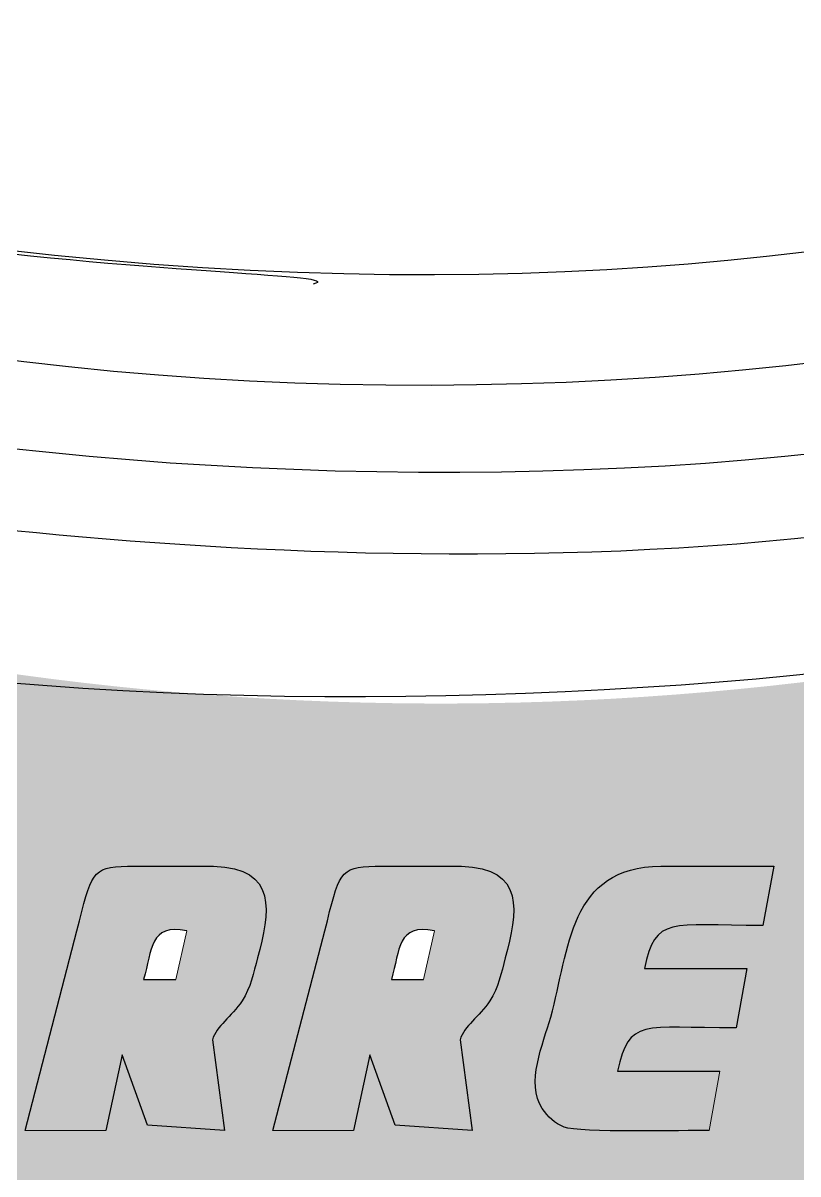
# Model space of a CAD drawing. Header units: inches. Extents: x -441 to 7, y -96 to 2.
# Drawn here: x 6.6922 to 6.7468, y 1.7126 to 1.7937 of the extents above; entities that cross this region are included whole.
import ezdxf

# ---------------------------------------------------------------- set-up
doc = ezdxf.new("R2010")
doc.units = ezdxf.units.IN
doc.header["$MEASUREMENT"] = 0
doc.layers.add('Vector Picture Geometry', color=6, linetype='Continuous', lineweight=0)

msp = doc.modelspace()

# ---------------------------------------------------------------- hatches: boundary and pattern name
at = {"layer": 'Vector Picture Geometry'}
h = msp.add_hatch(color=164, dxfattribs=at)
h.dxf.hatch_style = 1
edge = h.paths.add_edge_path()
edge.add_line((6.640713826209996, 1.761379902380607), (6.651148682207655, 1.638844971421549))
edge.add_line((6.651148682207655, 1.638844971421549), (6.652145937266394, 1.635123164874229))
edge.add_arc((6.719504270990234, 1.70733241185956), 0.09874877453538625, 226.990612845538, 313.9076639470181)
edge.add_line((6.787986368756814, 1.636188032195886), (6.798945111172548, 1.760962508153466))
edge.add_arc((6.787035759743683, 1.775403542765627), 0.01871833678845013, 285.19192790001637, 309.5120011643275, ccw=False)
edge.add_line((6.791940960171364, 1.757339347768613), (6.791914861138022, 1.755524640167144))
edge.add_arc((6.778153136290602, 1.774639757515431), 0.02355361505193807, 273.60559418359367, 305.75159798767237, ccw=False)
edge.add_line((6.779634375174008, 1.751132764654047), (6.779634375174008, 1.753658448885033))
edge.add_arc((6.7215977009493, 1.963046906881744), 0.2172827234211347, 248.1454440722702, 285.4918981073609, ccw=False)
edge = h.paths.add_edge_path(flags=16)
edge.add_line((6.765968479413903, 1.730128614067165), (6.769762531691484, 1.729750632838246))
edge.add_spline(control_points=[(6.769762531691484, 1.729750632838246), (6.769762531691484, 1.729750632838246), (6.765968479413903, 1.715702016038253), (6.765968479413903, 1.715702016038253)], knot_values=[0, 0, 0, 0, 1, 1, 1, 1], degree=3, periodic=0)
edge.add_spline(control_points=[(6.765968479413903, 1.715702016038253), (6.765968479413903, 1.715702016038253), (6.771665102632506, 1.715702016038253), (6.771665102632506, 1.715702016038253)], knot_values=[0, 0, 0, 0, 1, 1, 1, 1], degree=3, periodic=0)
edge.add_spline(control_points=[(6.771665102632506, 1.715702016038253), (6.771665102632506, 1.715702016038253), (6.774179709982563, 1.725575426806568), (6.774179709982563, 1.725575426806568)], knot_values=[0, 0, 0, 0, 1, 1, 1, 1], degree=3, periodic=0)
edge.add_spline(control_points=[(6.774179709982563, 1.725575426806568), (6.774179709982563, 1.725575426806568), (6.775648941818876, 1.729522898985717), (6.775648941818876, 1.729522898985717)], knot_values=[0, 0, 0, 0, 1, 1, 1, 1], degree=3, periodic=0)
edge.add_spline(control_points=[(6.775648941818876, 1.729522898985717), (6.775648941818876, 1.729522898985717), (6.779251639903292, 1.730128614067165), (6.779251639903292, 1.730128614067165)], knot_values=[0, 0, 0, 0, 1, 1, 1, 1], degree=3, periodic=0)
edge.add_spline(control_points=[(6.779251639903292, 1.730128614067165), (6.779251639903292, 1.730128614067165), (6.78001077330479, 1.734303832750987), (6.78001077330479, 1.734303832750987)], knot_values=[0, 0, 0, 0, 1, 1, 1, 1], degree=3, periodic=0)
edge.add_spline(control_points=[(6.78001077330479, 1.734303832750987), (6.78001077330479, 1.734303832750987), (6.769762531691484, 1.734303832750987), (6.769762531691484, 1.734303832750987)], knot_values=[0, 0, 0, 0, 1, 1, 1, 1], degree=3, periodic=0)
edge.add_spline(control_points=[(6.769762531691484, 1.734303832750987), (6.769762531691484, 1.734303832750987), (6.76737127484059, 1.733927420387959), (6.76737127484059, 1.733927420387959)], knot_values=[0, 0, 0, 0, 1, 1, 1, 1], degree=3, periodic=0)
edge.add_spline(control_points=[(6.76737127484059, 1.733927420387959), (6.76737127484059, 1.733927420387959), (6.765968479413903, 1.730128614067165), (6.765968479413903, 1.730128614067165)], knot_values=[0, 0, 0, 0, 1, 1, 1, 1], degree=3, periodic=0)
edge = h.paths.add_edge_path(flags=16)
edge.add_line((6.752304152518272, 1.729750632838246), (6.748510098659176, 1.730128614067165))
edge.add_spline(control_points=[(6.748510098659176, 1.730128614067165), (6.748510098659176, 1.730128614067165), (6.749912906738004, 1.733927420387959), (6.749912906738004, 1.733927420387959)], knot_values=[0, 0, 0, 0, 1, 1, 1, 1], degree=3, periodic=0)
edge.add_spline(control_points=[(6.749912906738004, 1.733927420387959), (6.749912906738004, 1.733927420387959), (6.752304152518272, 1.734303832750987), (6.752304152518272, 1.734303832750987)], knot_values=[0, 0, 0, 0, 1, 1, 1, 1], degree=3, periodic=0)
edge.add_spline(control_points=[(6.752304152518272, 1.734303832750987), (6.752304152518272, 1.734303832750987), (6.762552394131581, 1.734303832750987), (6.762552394131581, 1.734303832750987)], knot_values=[0, 0, 0, 0, 1, 1, 1, 1], degree=3, periodic=0)
edge.add_spline(control_points=[(6.762552394131581, 1.734303832750987), (6.762552394131581, 1.734303832750987), (6.761793260730084, 1.730128614067165), (6.761793260730084, 1.730128614067165)], knot_values=[0, 0, 0, 0, 1, 1, 1, 1], degree=3, periodic=0)
edge.add_spline(control_points=[(6.761793260730084, 1.730128614067165), (6.761793260730084, 1.730128614067165), (6.758190562645666, 1.729522898985717), (6.758190562645666, 1.729522898985717)], knot_values=[0, 0, 0, 0, 1, 1, 1, 1], degree=3, periodic=0)
edge.add_spline(control_points=[(6.758190562645666, 1.729522898985717), (6.758190562645666, 1.729522898985717), (6.756719749291316, 1.725575426806568), (6.756719749291316, 1.725575426806568)], knot_values=[0, 0, 0, 0, 1, 1, 1, 1], degree=3, periodic=0)
edge.add_spline(control_points=[(6.756719749291316, 1.725575426806568), (6.756719749291316, 1.725575426806568), (6.754200400550191, 1.715702016038253), (6.754200400550191, 1.715702016038253)], knot_values=[0, 0, 0, 0, 1, 1, 1, 1], degree=3, periodic=0)
edge.add_spline(control_points=[(6.754200400550191, 1.715702016038253), (6.754200400550191, 1.715702016038253), (6.748510098659176, 1.715702016038253), (6.748510098659176, 1.715702016038253)], knot_values=[0, 0, 0, 0, 1, 1, 1, 1], degree=3, periodic=0)
edge.add_spline(control_points=[(6.748510098659176, 1.715702016038253), (6.748510098659176, 1.715702016038253), (6.752304152518272, 1.729750632838246), (6.752304152518272, 1.729750632838246)], knot_values=[0, 0, 0, 0, 1, 1, 1, 1], degree=3, periodic=0)
edge = h.paths.add_edge_path(flags=16)
edge.add_line((6.740540827697775, 1.715702016038253), (6.741295207056059, 1.719878802006448))
edge.add_spline(control_points=[(6.741295207056059, 1.719878802006448), (6.741295207056059, 1.719878802006448), (6.734085069496154, 1.719878802006448), (6.734085069496154, 1.719878802006448)], knot_values=[0, 0, 0, 0, 1, 1, 1, 1], degree=3, periodic=0)
edge.add_spline(control_points=[(6.734085069496154, 1.719878802006448), (6.734888485402642, 1.723628586012702), (6.735832651669716, 1.722918476507262), (6.742437063077546, 1.722918476507262)], knot_values=[0, 0, 0, 0, 1, 1, 1, 1], degree=3, periodic=0)
edge.add_spline(control_points=[(6.742437063077546, 1.722918476507262), (6.742437063077546, 1.722918476507262), (6.74319777799708, 1.727095262475456), (6.74319777799708, 1.727095262475456)], knot_values=[0, 0, 0, 0, 1, 1, 1, 1], degree=3, periodic=0)
edge.add_spline(control_points=[(6.74319777799708, 1.727095262475456), (6.74319777799708, 1.727095262475456), (6.735981304875927, 1.727095262475456), (6.735981304875927, 1.727095262475456)], knot_values=[0, 0, 0, 0, 1, 1, 1, 1], degree=3, periodic=0)
edge.add_spline(control_points=[(6.735981304875927, 1.727095262475456), (6.736784722363933, 1.730838723572604), (6.737730468567523, 1.730128614067165), (6.744333311109462, 1.730128614067165)], knot_values=[0, 0, 0, 0, 1, 1, 1, 1], degree=3, periodic=0)
edge.add_spline(control_points=[(6.744333311109462, 1.730128614067165), (6.744333311109462, 1.730128614067165), (6.74509401495837, 1.734303832750987), (6.74509401495837, 1.734303832750987)], knot_values=[0, 0, 0, 0, 1, 1, 1, 1], degree=3, periodic=0)
edge.add_spline(control_points=[(6.74509401495837, 1.734303832750987), (6.74509401495837, 1.734303832750987), (6.73712474241545, 1.734303832750987), (6.73712474241545, 1.734303832750987)], knot_values=[0, 0, 0, 0, 1, 1, 1, 1], degree=3, periodic=0)
edge.add_spline(control_points=[(6.73712474241545, 1.734303832750987), (6.73065633997714, 1.734261130182515), (6.730699040964092, 1.728460110958403), (6.729372141006401, 1.723677609908761)], knot_values=[0, 0, 0, 0, 1, 1, 1, 1], degree=3, periodic=0)
edge.add_spline(control_points=[(6.729372141006401, 1.723677609908761), (6.72884075252806, 1.721775038967738), (6.727597687259902, 1.719039019092739), (6.728783825786378, 1.717247154414189)], knot_values=[0, 0, 0, 0, 1, 1, 1, 1], degree=3, periodic=0)
edge.add_spline(control_points=[(6.728783825786378, 1.717247154414189), (6.72917445125199, 1.716666742039787), (6.729667891205077, 1.716190701948125), (6.730322641253208, 1.7159313298273)], knot_values=[0, 0, 0, 0, 1, 1, 1, 1], degree=3, periodic=0)
edge.add_spline(control_points=[(6.730322641253208, 1.7159313298273), (6.73134903855053, 1.715523306081783), (6.738872324589012, 1.715702016038253), (6.740540827697775, 1.715702016038253)], knot_values=[0, 0, 0, 0, 1, 1, 1, 1], degree=3, periodic=0)
edge = h.paths.add_edge_path(flags=0)
edge.add_line((6.720419173734633, 1.726334560208067), (6.721179882328096, 1.729750632838246))
edge.add_spline(control_points=[(6.721179882328096, 1.729750632838246), (6.718567214533778, 1.730301001114531), (6.71874592449025, 1.728411087062346), (6.718146532317904, 1.726334560208067)], knot_values=[0, 0, 0, 0, 1, 1, 1, 1], degree=3, periodic=0)
edge.add_spline(control_points=[(6.718146532317904, 1.726334560208067), (6.718146532317904, 1.726334560208067), (6.720419173734633, 1.726334560208067), (6.720419173734633, 1.726334560208067)], knot_values=[0, 0, 0, 0, 1, 1, 1, 1], degree=3, periodic=0)
edge = h.paths.add_edge_path(flags=16)
edge.add_line((6.709794532410442, 1.715702016038253), (6.715483252783423, 1.715702016038253))
edge.add_spline(control_points=[(6.715483252783423, 1.715702016038253), (6.715483252783423, 1.715702016038253), (6.716626690322945, 1.721022239545972), (6.716626690322945, 1.721022239545972)], knot_values=[0, 0, 0, 0, 1, 1, 1, 1], degree=3, periodic=0)
edge.add_spline(control_points=[(6.716626690322945, 1.721022239545972), (6.716626690322945, 1.721022239545972), (6.718418555001495, 1.716079995685655), (6.718418555001495, 1.716079995685655)], knot_values=[0, 0, 0, 0, 1, 1, 1, 1], degree=3, periodic=0)
edge.add_spline(control_points=[(6.718418555001495, 1.716079995685655), (6.718418555001495, 1.716079995685655), (6.723836827882847, 1.715702016038253), (6.723836827882847, 1.715702016038253)], knot_values=[0, 0, 0, 0, 1, 1, 1, 1], degree=3, periodic=0)
edge.add_spline(control_points=[(6.723836827882847, 1.715702016038253), (6.723836827882847, 1.715702016038253), (6.722989140541998, 1.722091350482388), (6.722989140541998, 1.722091350482388)], knot_values=[0, 0, 0, 0, 1, 1, 1, 1], degree=3, periodic=0)
edge.add_spline(control_points=[(6.722989140541998, 1.722091350482388), (6.723267492460766, 1.723054483895262), (6.724342912072628, 1.723690254145452), (6.725084647194219, 1.724821045866765)], knot_values=[0, 0, 0, 0, 1, 1, 1, 1], degree=3, periodic=0)
edge.add_spline(control_points=[(6.725084647194219, 1.724821045866765), (6.725701437646467, 1.72577311656098), (6.725880147602939, 1.72677896361295), (6.726171156410543, 1.727848074549368)], knot_values=[0, 0, 0, 0, 1, 1, 1, 1], degree=3, periodic=0)
edge.add_spline(control_points=[(6.726171156410543, 1.727848074549368), (6.727029919122194, 1.731011110619971), (6.727622988385431, 1.734216847677527), (6.723076124033939, 1.734303832750987)], knot_values=[0, 0, 0, 0, 1, 1, 1, 1], degree=3, periodic=0)
edge.add_spline(control_points=[(6.723076124033939, 1.734303832750987), (6.723076124033939, 1.734303832750987), (6.717003094778383, 1.734303832750987), (6.717003094778383, 1.734303832750987)], knot_values=[0, 0, 0, 0, 1, 1, 1, 1], degree=3, periodic=0)
edge.add_spline(control_points=[(6.717003094778383, 1.734303832750987), (6.714439450880123, 1.734261130182515), (6.714488481102254, 1.733816714125487), (6.713451002108059, 1.729750632838246)], knot_values=[0, 0, 0, 0, 1, 1, 1, 1], degree=3, periodic=0)
edge.add_spline(control_points=[(6.713451002108059, 1.729750632838246), (6.713451002108059, 1.729750632838246), (6.709794532410442, 1.715702016038253), (6.709794532410442, 1.715702016038253)], knot_values=[0, 0, 0, 0, 1, 1, 1, 1], degree=3, periodic=0)
edge = h.paths.add_edge_path(flags=0)
edge.add_line((6.702960794561424, 1.726334560208067), (6.703721503154886, 1.729750632838246))
edge.add_spline(control_points=[(6.703721503154886, 1.729750632838246), (6.701107253842533, 1.730301001114531), (6.701287550061592, 1.728411087062346), (6.700681830235588, 1.726334560208067)], knot_values=[0, 0, 0, 0, 1, 1, 1, 1], degree=3, periodic=0)
edge.add_spline(control_points=[(6.700681830235588, 1.726334560208067), (6.700681830235588, 1.726334560208067), (6.702960794561424, 1.726334560208067), (6.702960794561424, 1.726334560208067)], knot_values=[0, 0, 0, 0, 1, 1, 1, 1], degree=3, periodic=0)
edge = h.paths.add_edge_path(flags=16)
edge.add_line((6.692336157981785, 1.715702016038253), (6.698024878354765, 1.715702016038253))
edge.add_spline(control_points=[(6.698024878354765, 1.715702016038253), (6.698024878354765, 1.715702016038253), (6.699168315894288, 1.721022239545972), (6.699168315894288, 1.721022239545972)], knot_values=[0, 0, 0, 0, 1, 1, 1, 1], degree=3, periodic=0)
edge.add_spline(control_points=[(6.699168315894288, 1.721022239545972), (6.699168315894288, 1.721022239545972), (6.700960174246767, 1.716079995685655), (6.700960174246767, 1.716079995685655)], knot_values=[0, 0, 0, 0, 1, 1, 1, 1], degree=3, periodic=0)
edge.add_spline(control_points=[(6.700960174246767, 1.716079995685655), (6.700960174246767, 1.716079995685655), (6.706376873517673, 1.715702016038253), (6.706376873517673, 1.715702016038253)], knot_values=[0, 0, 0, 0, 1, 1, 1, 1], degree=3, periodic=0)
edge.add_spline(control_points=[(6.706376873517673, 1.715702016038253), (6.706376873517673, 1.715702016038253), (6.705530761368788, 1.722091350482388), (6.705530761368788, 1.722091350482388)], knot_values=[0, 0, 0, 0, 1, 1, 1, 1], degree=3, periodic=0)
edge.add_spline(control_points=[(6.705530761368788, 1.722091350482388), (6.705809105379966, 1.723054483895262), (6.706884539225489, 1.723690254145452), (6.707619945111903, 1.724821045866765)], knot_values=[0, 0, 0, 0, 1, 1, 1, 1], degree=3, periodic=0)
edge.add_spline(control_points=[(6.707619945111903, 1.724821045866765), (6.70824306479933, 1.72577311656098), (6.708417031783212, 1.72677896361295), (6.708712777237333, 1.727848074549368)], knot_values=[0, 0, 0, 0, 1, 1, 1, 1], degree=3, periodic=0)
edge.add_spline(control_points=[(6.708712777237333, 1.727848074549368), (6.709571539948984, 1.731011110619971), (6.710164609212223, 1.734216847677527), (6.70561774486073, 1.734303832750987)], knot_values=[0, 0, 0, 0, 1, 1, 1, 1], degree=3, periodic=0)
edge.add_spline(control_points=[(6.70561774486073, 1.734303832750987), (6.70561774486073, 1.734303832750987), (6.699544715605173, 1.734303832750987), (6.699544715605173, 1.734303832750987)], knot_values=[0, 0, 0, 0, 1, 1, 1, 1], degree=3, periodic=0)
edge.add_spline(control_points=[(6.699544715605173, 1.734303832750987), (6.696981076451467, 1.734261130182515), (6.697030101929041, 1.733816714125487), (6.695986300025744, 1.729750632838246)], knot_values=[0, 0, 0, 0, 1, 1, 1, 1], degree=3, periodic=0)
edge.add_spline(control_points=[(6.695986300025744, 1.729750632838246), (6.695986300025744, 1.729750632838246), (6.692336157981785, 1.715702016038253), (6.692336157981785, 1.715702016038253)], knot_values=[0, 0, 0, 0, 1, 1, 1, 1], degree=3, periodic=0)
edge = h.paths.add_edge_path(flags=0)
edge.add_line((6.685119691186705, 1.725191124250062), (6.68626312872623, 1.729750632838246))
edge.add_spline(control_points=[(6.68626312872623, 1.729750632838246), (6.683612501336028, 1.730307335094262), (6.683958855367276, 1.728589797018817), (6.682847049769977, 1.725191124250062)], knot_values=[0, 0, 0, 0, 1, 1, 1, 1], degree=3, periodic=0)
edge.add_spline(control_points=[(6.682847049769977, 1.725191124250062), (6.682847049769977, 1.725191124250062), (6.685119691186705, 1.725191124250062), (6.685119691186705, 1.725191124250062)], knot_values=[0, 0, 0, 0, 1, 1, 1, 1], degree=3, periodic=0)
edge = h.paths.add_edge_path(flags=16)
edge.add_line((6.674871449573398, 1.715702016038253), (6.680566499181555, 1.715702016038253))
edge.add_spline(control_points=[(6.680566499181555, 1.715702016038253), (6.681010908912511, 1.717927207169369), (6.681202269431747, 1.720261524626437), (6.683599849191745, 1.721022239545972)], knot_values=[0, 0, 0, 0, 1, 1, 1, 1], degree=3, periodic=0)
edge.add_spline(control_points=[(6.683599849191745, 1.721022239545972), (6.683599849191745, 1.721022239545972), (6.6824627408874, 1.715702016038253), (6.6824627408874, 1.715702016038253)], knot_values=[0, 0, 0, 0, 1, 1, 1, 1], degree=3, periodic=0)
edge.add_spline(control_points=[(6.6824627408874, 1.715702016038253), (6.6824627408874, 1.715702016038253), (6.68815936568752, 1.715702016038253), (6.68815936568752, 1.715702016038253)], knot_values=[0, 0, 0, 0, 1, 1, 1, 1], degree=3, periodic=0)
edge.add_spline(control_points=[(6.68815936568752, 1.715702016038253), (6.68815936568752, 1.715702016038253), (6.691945521445549, 1.730887747468664), (6.691945521445549, 1.730887747468664)], knot_values=[0, 0, 0, 0, 1, 1, 1, 1], degree=3, periodic=0)
edge.add_spline(control_points=[(6.691945521445549, 1.730887747468664), (6.69203250493749, 1.733272681410453), (6.690259624801435, 1.734261130182515), (6.68815936568752, 1.734303832750987)], knot_values=[0, 0, 0, 0, 1, 1, 1, 1], degree=3, periodic=0)
edge.add_spline(control_points=[(6.68815936568752, 1.734303832750987), (6.686694881568348, 1.734329135458033), (6.683297782410038, 1.734482542707457), (6.682086334850445, 1.733933755949208)], knot_values=[0, 0, 0, 0, 1, 1, 1, 1], degree=3, periodic=0)
edge.add_spline(control_points=[(6.682086334850445, 1.733933755949208), (6.678966001348312, 1.732505645163331), (6.678602252200193, 1.730041628993706), (6.677860523404672, 1.727095262475456)], knot_values=[0, 0, 0, 0, 1, 1, 1, 1], degree=3, periodic=0)
edge.add_spline(control_points=[(6.677860523404672, 1.727095262475456), (6.677860523404672, 1.727095262475456), (6.674871449573398, 1.715702016038253), (6.674871449573398, 1.715702016038253)], knot_values=[0, 0, 0, 0, 1, 1, 1, 1], degree=3, periodic=0)
edge = h.paths.add_edge_path(flags=16)
edge.add_line((6.657413075144742, 1.715782663968946), (6.667661312013495, 1.715782663968946))
edge.add_spline(control_points=[(6.667661312013495, 1.715782663968946), (6.668526403960324, 1.716097395547079), (6.669236503976656, 1.716586081456951), (6.669916558313354, 1.717153848013142)], knot_values=[0, 0, 0, 0, 1, 1, 1, 1], degree=3, periodic=0)
edge.add_spline(control_points=[(6.669916558313354, 1.717153848013142), (6.671343084418158, 1.718352630776311), (6.672301482766033, 1.720663239696513), (6.672318882627458, 1.722535753887272)], knot_values=[0, 0, 0, 0, 1, 1, 1, 1], degree=3, periodic=0)
edge.add_spline(control_points=[(6.672318882627458, 1.722535753887272), (6.672331533190222, 1.723443540494981), (6.671961462714517, 1.724098292124633), (6.672097470102516, 1.724795744741237)], knot_values=[0, 0, 0, 0, 1, 1, 1, 1], degree=3, periodic=0)
edge.add_spline(control_points=[(6.672097470102516, 1.724795744741237), (6.672263529496222, 1.725654507452887), (6.674142372922161, 1.727372032876188), (6.674480817781713, 1.730511347757779)], knot_values=[0, 0, 0, 0, 1, 1, 1, 1], degree=3, periodic=0)
edge.add_spline(control_points=[(6.674480817781713, 1.730511347757779), (6.675024856822821, 1.735447268708991), (6.66842044067044, 1.734310154078574), (6.665382344524625, 1.734303832750987)], knot_values=[0, 0, 0, 0, 1, 1, 1, 1], degree=3, periodic=0)
edge.add_spline(control_points=[(6.665382344524625, 1.734303832750987), (6.664466645582188, 1.734303832750987), (6.663052768458627, 1.734465142846032), (6.662398021573532, 1.733704427926498)], knot_values=[0, 0, 0, 0, 1, 1, 1, 1], degree=3, periodic=0)
edge.add_spline(control_points=[(6.662398021573532, 1.733704427926498), (6.661811278382434, 1.733025955107837), (6.660952510926228, 1.729293572544525), (6.660686817477817, 1.728230797169358)], knot_values=[0, 0, 0, 0, 1, 1, 1, 1], degree=3, periodic=0)
edge.add_spline(control_points=[(6.660686817477817, 1.728230797169358), (6.660686817477817, 1.728230797169358), (6.657413075144742, 1.715782663968946), (6.657413075144742, 1.715782663968946)], knot_values=[0, 0, 0, 0, 1, 1, 1, 1], degree=3, periodic=0)
edge = h.paths.add_edge_path(flags=0)
edge.add_spline(control_points=[(6.664245233057245, 1.719878802006448), (6.666517874473973, 1.720063834872025), (6.666475173487019, 1.720830872700663), (6.66690218335655, 1.722918476507262)], knot_values=[0, 0, 0, 0, 1, 1, 1, 1], degree=3, periodic=0)
edge.add_spline(control_points=[(6.66690218335655, 1.722918476507262), (6.664585259434835, 1.722720786752849), (6.66455995514627, 1.722040732416151), (6.664245233057245, 1.719878802006448)], knot_values=[0, 0, 0, 0, 1, 1, 1, 1], degree=3, periodic=0)
edge = h.paths.add_edge_path(flags=0)
edge.add_spline(control_points=[(6.666141473181572, 1.727095262475456), (6.668303408335827, 1.727261328195236), (6.668199028145498, 1.727780070855369), (6.668798423480878, 1.729750632838246)], knot_values=[0, 0, 0, 0, 1, 1, 1, 1], degree=3, periodic=0)
edge.add_spline(control_points=[(6.668798423480878, 1.729750632838246), (6.666487824049783, 1.730232997420531), (6.666432472500066, 1.729083236971903), (6.666141473181572, 1.727095262475456)], knot_values=[0, 0, 0, 0, 1, 1, 1, 1], degree=3, periodic=0)
h = msp.add_hatch(color=254, dxfattribs=at)
h.dxf.hatch_style = 1
edge = h.paths.add_edge_path()
edge.add_spline(control_points=[(6.669916558313354, 1.717153848013142), (6.671343084418158, 1.718352630776311), (6.672301482766033, 1.720663239696513), (6.672318882627458, 1.722535753887272)], knot_values=[0, 0, 0, 0, 1, 1, 1, 1], degree=3, periodic=0)
edge.add_spline(control_points=[(6.672318882627458, 1.722535753887272), (6.672331533190222, 1.723443540494981), (6.671961462714517, 1.724098292124633), (6.672097470102516, 1.724795744741237)], knot_values=[0, 0, 0, 0, 1, 1, 1, 1], degree=3, periodic=0)
edge.add_spline(control_points=[(6.672097470102516, 1.724795744741237), (6.672263529496222, 1.725654507452887), (6.674142372922161, 1.727372032876188), (6.674480817781713, 1.730511347757779)], knot_values=[0, 0, 0, 0, 1, 1, 1, 1], degree=3, periodic=0)
edge.add_spline(control_points=[(6.674480817781713, 1.730511347757779), (6.675024856822821, 1.735447268708991), (6.66842044067044, 1.734310154078574), (6.665382344524625, 1.734303832750987)], knot_values=[0, 0, 0, 0, 1, 1, 1, 1], degree=3, periodic=0)
edge.add_spline(control_points=[(6.665382344524625, 1.734303832750987), (6.664466645582188, 1.734303832750987), (6.663052768458627, 1.734465142846032), (6.662398021573532, 1.733704427926498)], knot_values=[0, 0, 0, 0, 1, 1, 1, 1], degree=3, periodic=0)
edge.add_spline(control_points=[(6.662398021573532, 1.733704427926498), (6.661811278382434, 1.733025955107837), (6.660952510926228, 1.729293572544525), (6.660686817477817, 1.728230797169358)], knot_values=[0, 0, 0, 0, 1, 1, 1, 1], degree=3, periodic=0)
edge.add_spline(control_points=[(6.660686817463028, 1.72823079711312), (6.660686563406576, 1.728229831084577), (6.657413310661235, 1.715783559500843), (6.65741307515745, 1.715782664017269)], knot_values=[3.597257293030953e-05, 3.597257293030953e-05, 3.597257293030953e-05, 3.597257293030953e-05, 0.9999611934470403, 0.9999611934470403, 0.9999611934470403, 0.9999611934470403], degree=3, periodic=0)
edge.add_line((6.657413075144742, 1.715782663968946), (6.667661312013495, 1.715782663968946))
edge.add_spline(control_points=[(6.667661312013495, 1.715782663968946), (6.668526403960324, 1.716097395547079), (6.669236503976656, 1.716586081456951), (6.669916558313354, 1.717153848013142)], knot_values=[0, 0, 0, 0, 1, 1, 1, 1], degree=3, periodic=0)
edge = h.paths.add_edge_path(flags=16)
edge.add_spline(control_points=[(6.664245233057245, 1.719878802006448), (6.66455995514627, 1.722040732416151), (6.664585259434835, 1.722720786752849), (6.66690218335655, 1.722918476507262)], knot_values=[0, 0, 0, 0, 1, 1, 1, 1], degree=3, periodic=0)
edge.add_spline(control_points=[(6.66690218335655, 1.722918476507262), (6.666475173487019, 1.720830872700663), (6.666517874473973, 1.720063834872025), (6.664245233057245, 1.719878802006448)], knot_values=[0, 0, 0, 0, 1, 1, 1, 1], degree=3, periodic=0)
edge = h.paths.add_edge_path(flags=16)
edge.add_spline(control_points=[(6.666141473181572, 1.727095262475456), (6.666432472500066, 1.729083236971903), (6.666487824049783, 1.730232997420531), (6.668798423480878, 1.729750632838246)], knot_values=[0, 0, 0, 0, 1, 1, 1, 1], degree=3, periodic=0)
edge.add_spline(control_points=[(6.668798423480878, 1.729750632838246), (6.668199028145498, 1.727780070855369), (6.668303408335827, 1.727261328195236), (6.666141473181572, 1.727095262475456)], knot_values=[0, 0, 0, 0, 1, 1, 1, 1], degree=3, periodic=0)
edge = h.paths.add_edge_path()
edge.add_spline(control_points=[(6.677860523392759, 1.727095262430056), (6.677860305527488, 1.727094432008028), (6.674871449573398, 1.715702016038253), (6.674871449573398, 1.715702016038253)], knot_values=[0, 0, 0, 0, 0.9999635537347878, 0.9999635537347878, 0.9999635537347878, 0.9999635537347878], degree=3, periodic=0)
edge.add_line((6.674871449573398, 1.715702016038253), (6.680566499181555, 1.715702016038253))
edge.add_spline(control_points=[(6.680566499181555, 1.715702016038253), (6.681010908912511, 1.717927207169369), (6.681202269431747, 1.720261524626437), (6.683599849191745, 1.721022239545972)], knot_values=[0, 0, 0, 0, 1, 1, 1, 1], degree=3, periodic=0)
edge.add_spline(control_points=[(6.6835998491754, 1.721022239469495), (6.68359969178109, 1.721021503063911), (6.682462904492852, 1.715702781504102), (6.682462740905058, 1.715702016120867)], knot_values=[7.194682481959092e-05, 7.194682481959092e-05, 7.194682481959092e-05, 7.194682481959092e-05, 0.999930777293177, 0.999930777293177, 0.999930777293177, 0.999930777293177], degree=3, periodic=0)
edge.add_spline(control_points=[(6.682462740975859, 1.715702016038253), (6.682463560534583, 1.715702016038253), (6.688158955879092, 1.715702016038253), (6.688159365665404, 1.715702016038253)], knot_values=[3.597264160914992e-05, 3.597264160914992e-05, 3.597264160914992e-05, 3.597264160914992e-05, 0.9999280533487104, 0.9999280533487104, 0.9999280533487104, 0.9999280533487104], degree=3, periodic=0)
edge.add_spline(control_points=[(6.688159365702218, 1.715702016097204), (6.688159638075355, 1.715703108547057), (6.691945445725537, 1.730887443766479), (6.691945521444413, 1.730887747464108)], knot_values=[9.99999999995449e-06, 9.99999999995449e-06, 9.99999999995449e-06, 9.99999999995449e-06, 0.9999640274363978, 0.9999640274363978, 0.9999640274363978, 0.9999640274363978], degree=3, periodic=0)
edge.add_spline(control_points=[(6.691945521445549, 1.730887747468664), (6.69203250493749, 1.733272681410453), (6.690259624801435, 1.734261130182515), (6.68815936568752, 1.734303832750987)], knot_values=[0, 0, 0, 0, 1, 1, 1, 1], degree=3, periodic=0)
edge.add_spline(control_points=[(6.68815936568752, 1.734303832750987), (6.686694881568348, 1.734329135458033), (6.683297782410038, 1.734482542707457), (6.682086334850445, 1.733933755949208)], knot_values=[0, 0, 0, 0, 1, 1, 1, 1], degree=3, periodic=0)
edge.add_spline(control_points=[(6.682086334850445, 1.733933755949208), (6.678966001348312, 1.732505645163331), (6.678602252200193, 1.730041628993706), (6.677860523404672, 1.727095262475456)], knot_values=[0, 0, 0, 0, 1, 1, 1, 1], degree=3, periodic=0)
edge = h.paths.add_edge_path(flags=16)
edge.add_spline(control_points=[(6.682847049769977, 1.725191124250062), (6.683958855367276, 1.728589797018817), (6.683612501336028, 1.730307335094262), (6.68626312872623, 1.729750632838246)], knot_values=[0, 0, 0, 0, 1, 1, 1, 1], degree=3, periodic=0)
edge.add_line((6.68626312872623, 1.729750632838246), (6.685119691186705, 1.725191124250062))
edge.add_spline(control_points=[(6.685119691151415, 1.725191124250062), (6.68511936420477, 1.725191124250062), (6.682847399582964, 1.725191124250062), (6.682847049810367, 1.725191124250062)], knot_values=[7.697026418551633e-05, 7.697026418551633e-05, 7.697026418551633e-05, 7.697026418551633e-05, 0.9999280531309548, 0.9999280531309548, 0.9999280531309548, 0.9999280531309548], degree=3, periodic=0)
edge = h.paths.add_edge_path()
edge.add_spline(control_points=[(6.699168315922112, 1.721022239469228), (6.699168573712369, 1.721021528440749), (6.700960045343744, 1.716080351221671), (6.700960174239812, 1.71607999570484)], knot_values=[3.597232384022764e-05, 3.597232384022764e-05, 3.597232384022764e-05, 3.597232384022764e-05, 0.9999280532885745, 0.9999280532885745, 0.9999280532885745, 0.9999280532885745], degree=3, periodic=0)
edge.add_spline(control_points=[(6.700960174267796, 1.716079995684187), (6.700960563921274, 1.716079968493996), (6.706376094145955, 1.715702070423152), (6.70637687343356, 1.715702016044122)], knot_values=[7.194674780830468e-05, 7.194674780830468e-05, 7.194674780830468e-05, 7.194674780830468e-05, 0.9999640270269893, 0.9999640270269893, 0.9999640270269893, 0.9999640270269893], degree=3, periodic=0)
edge.add_spline(control_points=[(6.706376873504534, 1.715702016137469), (6.706376751777524, 1.71570293534727), (6.705530840358111, 1.722090754002117), (6.70553076137432, 1.722091350440618)], knot_values=[4.668225753368116e-05, 4.668225753368116e-05, 4.668225753368116e-05, 4.668225753368116e-05, 0.9999280531474734, 0.9999280531474734, 0.9999280531474734, 0.9999280531474734], degree=3, periodic=0)
edge.add_spline(control_points=[(6.705530761368788, 1.722091350482388), (6.705809105379966, 1.723054483895262), (6.706884539225489, 1.723690254145452), (6.707619945111903, 1.724821045866765)], knot_values=[0, 0, 0, 0, 1, 1, 1, 1], degree=3, periodic=0)
edge.add_spline(control_points=[(6.707619945111903, 1.724821045866765), (6.70824306479933, 1.72577311656098), (6.708417031783212, 1.72677896361295), (6.708712777237333, 1.727848074549368)], knot_values=[0, 0, 0, 0, 1, 1, 1, 1], degree=3, periodic=0)
edge.add_spline(control_points=[(6.708712777237333, 1.727848074549368), (6.709571539948984, 1.731011110619971), (6.710164609212223, 1.734216847677527), (6.70561774486073, 1.734303832750987)], knot_values=[0, 0, 0, 0, 1, 1, 1, 1], degree=3, periodic=0)
edge.add_spline(control_points=[(6.70561774486073, 1.734303832750987), (6.70561774486073, 1.734303832750987), (6.699544715605173, 1.734303832750987), (6.699544715605173, 1.734303832750987)], knot_values=[0, 0, 0, 0, 1, 1, 1, 1], degree=3, periodic=0)
edge.add_spline(control_points=[(6.699544715605173, 1.734303832750987), (6.696981076451467, 1.734261130182515), (6.697030101929041, 1.733816714125487), (6.695986300025744, 1.729750632838246)], knot_values=[0, 0, 0, 0, 1, 1, 1, 1], degree=3, periodic=0)
edge.add_spline(control_points=[(6.695986300018158, 1.729750632809052), (6.695986107897088, 1.729749893376102), (6.692336420579846, 1.715703026722082), (6.692336157995952, 1.715702016092789)], knot_values=[3.597253107789911e-05, 3.597253107789911e-05, 3.597253107789911e-05, 3.597253107789911e-05, 0.9999736807371362, 0.9999736807371362, 0.9999736807371362, 0.9999736807371362], degree=3, periodic=0)
edge.add_line((6.692336157981783, 1.715702016038253), (6.698024878354765, 1.715702016038253))
edge.add_spline(control_points=[(6.698024878372521, 1.715702016120867), (6.698025042870408, 1.715702781502011), (6.699168151379061, 1.721021474084159), (6.69916831587653, 1.721022239463358)], knot_values=[7.194664149556829e-05, 7.194664149556829e-05, 7.194664149556829e-05, 7.194664149556829e-05, 0.9999280531757484, 0.9999280531757484, 0.9999280531757484, 0.9999280531757484], degree=3, periodic=0)
edge = h.paths.add_edge_path(flags=16)
edge.add_spline(control_points=[(6.700681830235588, 1.726334560208067), (6.701287550061592, 1.728411087062346), (6.701107253842533, 1.730301001114531), (6.703721503154886, 1.729750632838246)], knot_values=[0, 0, 0, 0, 1, 1, 1, 1], degree=3, periodic=0)
edge.add_line((6.703721503154886, 1.729750632838246), (6.702960794561424, 1.726334560208067))
edge.add_spline(control_points=[(6.702960794526035, 1.726334560208067), (6.702960466667809, 1.726334560208067), (6.700682163327485, 1.726334560208067), (6.700681830272108, 1.726334560208067)], knot_values=[7.308759362767425e-05, 7.308759362767425e-05, 7.308759362767425e-05, 7.308759362767425e-05, 0.9999280529814942, 0.9999280529814942, 0.9999280529814942, 0.9999280529814942], degree=3, periodic=0)
edge = h.paths.add_edge_path()
edge.add_spline(control_points=[(6.725084647194219, 1.724821045866765), (6.725701437646467, 1.72577311656098), (6.725880147602939, 1.72677896361295), (6.726171156410543, 1.727848074549368)], knot_values=[0, 0, 0, 0, 1, 1, 1, 1], degree=3, periodic=0)
edge.add_spline(control_points=[(6.726171156410543, 1.727848074549368), (6.727029919122194, 1.731011110619971), (6.727622988385431, 1.734216847677527), (6.723076124033939, 1.734303832750987)], knot_values=[0, 0, 0, 0, 1, 1, 1, 1], degree=3, periodic=0)
edge.add_spline(control_points=[(6.723076124033939, 1.734303832750987), (6.723076124033939, 1.734303832750987), (6.717003094778383, 1.734303832750987), (6.717003094778383, 1.734303832750987)], knot_values=[0, 0, 0, 0, 1, 1, 1, 1], degree=3, periodic=0)
edge.add_spline(control_points=[(6.717003094778383, 1.734303832750987), (6.714439450880123, 1.734261130182515), (6.714488481102254, 1.733816714125487), (6.713451002108059, 1.729750632838246)], knot_values=[0, 0, 0, 0, 1, 1, 1, 1], degree=3, periodic=0)
edge.add_spline(control_points=[(6.71345100208629, 1.729750632754607), (6.71345067634599, 1.729749381219374), (6.709794795458931, 1.715703026703658), (6.709794532424636, 1.715702016092789)], knot_values=[3.597253107789911e-05, 3.597253107789911e-05, 3.597253107789911e-05, 3.597253107789911e-05, 0.9999554514229133, 0.9999554514229133, 0.9999554514229133, 0.9999554514229133], degree=3, periodic=0)
edge.add_line((6.709794532410442, 1.715702016038253), (6.715483252783423, 1.715702016038253))
edge.add_spline(control_points=[(6.715483252801179, 1.715702016120867), (6.715483417310903, 1.715702781557085), (6.716626690322945, 1.721022239545972), (6.716626690322945, 1.721022239545972)], knot_values=[0, 0, 0, 0, 0.9999280531757484, 0.9999280531757484, 0.9999280531757484, 0.9999280531757484], degree=3, periodic=0)
edge.add_spline(control_points=[(6.716626690322945, 1.721022239545972), (6.716626690322945, 1.721022239545972), (6.718418555001495, 1.716079995685655), (6.718418555001495, 1.716079995685655)], knot_values=[0, 0, 0, 0, 1, 1, 1, 1], degree=3, periodic=0)
edge.add_spline(control_points=[(6.718418555001495, 1.716079995685655), (6.718418555001495, 1.716079995685655), (6.723836048252789, 1.71570207042538), (6.72383682779871, 1.715702016044123)], knot_values=[7.19471059900112e-05, 7.19471059900112e-05, 7.19471059900112e-05, 7.19471059900112e-05, 0.9999999999999999, 0.9999999999999999, 0.9999999999999999, 0.9999999999999999], degree=3, periodic=0)
edge.add_spline(control_points=[(6.723836827869683, 1.715702016137469), (6.723836705916016, 1.715702935347577), (6.722989219484753, 1.722090755461509), (6.722989140547513, 1.722091350440822)], knot_values=[4.656803867753023e-05, 4.656803867753023e-05, 4.656803867753023e-05, 4.656803867753023e-05, 0.9999280531316671, 0.9999280531316671, 0.9999280531316671, 0.9999280531316671], degree=3, periodic=0)
edge.add_spline(control_points=[(6.722989140541998, 1.722091350482388), (6.723267492460766, 1.723054483895262), (6.724342912072628, 1.723690254145452), (6.725084647194219, 1.724821045866765)], knot_values=[0, 0, 0, 0, 1, 1, 1, 1], degree=3, periodic=0)
edge = h.paths.add_edge_path(flags=16)
edge.add_spline(control_points=[(6.720419173699343, 1.726334560208067), (6.720418846751217, 1.726334560208067), (6.718146864025451, 1.726334560208067), (6.718146532354221, 1.726334560208067)], knot_values=[7.298633127506005e-05, 7.298633127506005e-05, 7.298633127506005e-05, 7.298633127506005e-05, 0.9999280530920127, 0.9999280530920127, 0.9999280530920127, 0.9999280530920127], degree=3, periodic=0)
edge.add_spline(control_points=[(6.718146532317904, 1.726334560208067), (6.71874592449025, 1.728411087062346), (6.718567214533778, 1.730301001114531), (6.721179882328096, 1.729750632838246)], knot_values=[0, 0, 0, 0, 1, 1, 1, 1], degree=3, periodic=0)
edge.add_line((6.721179882328096, 1.729750632838246), (6.720419173734633, 1.726334560208067))
edge = h.paths.add_edge_path()
edge.add_spline(control_points=[(6.729372141006401, 1.723677609908761), (6.72884075252806, 1.721775038967738), (6.727597687259902, 1.719039019092739), (6.728783825786378, 1.717247154414189)], knot_values=[0, 0, 0, 0, 1, 1, 1, 1], degree=3, periodic=0)
edge.add_spline(control_points=[(6.728783825786378, 1.717247154414189), (6.72917445125199, 1.716666742039787), (6.729667891205077, 1.716190701948125), (6.730322641253208, 1.7159313298273)], knot_values=[0, 0, 0, 0, 1, 1, 1, 1], degree=3, periodic=0)
edge.add_spline(control_points=[(6.730322641253208, 1.7159313298273), (6.73134903855053, 1.715523306081783), (6.738872324589012, 1.715702016038253), (6.740540827697775, 1.715702016038253)], knot_values=[0, 0, 0, 0, 1, 1, 1, 1], degree=3, periodic=0)
edge.add_line((6.740541351152819, 1.715704914261359), (6.741295207056059, 1.719878802006448))
edge.add_spline(control_points=[(6.741295207028069, 1.719878802006448), (6.741294688353198, 1.719878802006448), (6.734085767873082, 1.719878802006448), (6.734085069546891, 1.719878802006448)], knot_values=[4.843312332702965e-05, 4.843312332702965e-05, 4.843312332702965e-05, 4.843312332702965e-05, 0.9999640272249213, 0.9999640272249213, 0.9999640272249213, 0.9999640272249213], degree=3, periodic=0)
edge.add_spline(control_points=[(6.734085069496154, 1.719878802006448), (6.734888485402642, 1.723628586012702), (6.735832651669716, 1.722918476507262), (6.742437063077546, 1.722918476507262)], knot_values=[0, 0, 0, 0, 1, 1, 1, 1], degree=3, periodic=0)
edge.add_spline(control_points=[(6.742437063088341, 1.722918476566532), (6.742437167710375, 1.722919051004912), (6.743197723272021, 1.727094962001718), (6.743197777994127, 1.727095262459242)], knot_values=[3.597261305399169e-05, 3.597261305399169e-05, 3.597261305399169e-05, 3.597261305399169e-05, 0.9999312224665197, 0.9999312224665197, 0.9999312224665197, 0.9999312224665197], degree=3, periodic=0)
edge.add_spline(control_points=[(6.743197777969065, 1.727095262475456), (6.74319725883738, 1.727095262475456), (6.735982003881745, 1.727095262475456), (6.735981304926711, 1.727095262475456)], knot_values=[4.84341783513198e-05, 4.84341783513198e-05, 4.84341783513198e-05, 4.84341783513198e-05, 0.9999640271519209, 0.9999640271519209, 0.9999640271519209, 0.9999640271519209], degree=3, periodic=0)
edge.add_spline(control_points=[(6.735981304875927, 1.727095262475456), (6.736784722363933, 1.730838723572604), (6.737730468567523, 1.730128614067165), (6.744333311109462, 1.730128614067165)], knot_values=[0, 0, 0, 0, 1, 1, 1, 1], degree=3, periodic=0)
edge.add_spline(control_points=[(6.744333311120243, 1.730128614126342), (6.744333415678083, 1.730129188005185), (6.745093960234284, 1.734303532390962), (6.745094014955417, 1.734303832734779)], knot_values=[3.597249595110874e-05, 3.597249595110874e-05, 3.597249595110874e-05, 3.597249595110874e-05, 0.9999312636730645, 0.9999312636730645, 0.9999312636730645, 0.9999312636730645], degree=3, periodic=0)
edge.add_spline(control_points=[(6.745094014927433, 1.734303832750987), (6.745093441613769, 1.734303832750987), (6.73712474241545, 1.734303832750987), (6.73712474241545, 1.734303832750987)], knot_values=[0, 0, 0, 0, 0.9999640271486857, 0.9999640271486857, 0.9999640271486857, 0.9999640271486857], degree=3, periodic=0)
edge.add_spline(control_points=[(6.73712474241545, 1.734303832750987), (6.73065633997714, 1.734261130182515), (6.730699040964092, 1.728460110958403), (6.729372141006401, 1.723677609908761)], knot_values=[0, 0, 0, 0, 1, 1, 1, 1], degree=3, periodic=0)
edge = h.paths.add_edge_path()
edge.add_spline(control_points=[(6.756719749291316, 1.725575426806568), (6.756719749291316, 1.725575426806568), (6.758190562645666, 1.729522898985717), (6.758190562645666, 1.729522898985717)], knot_values=[0, 0, 0, 0, 1, 1, 1, 1], degree=3, periodic=0)
edge.add_spline(control_points=[(6.758190562645666, 1.729522898985717), (6.758190562645666, 1.729522898985717), (6.761792742345421, 1.730128526912094), (6.76179326067414, 1.730128614057759)], knot_values=[7.194653806519291e-05, 7.194653806519291e-05, 7.194653806519291e-05, 7.194653806519291e-05, 1, 1, 1, 1], degree=3, periodic=0)
edge.add_spline(control_points=[(6.761793260741872, 1.730128614131999), (6.761793369956729, 1.730129214811555), (6.762552339520647, 1.734303532391926), (6.762552394128634, 1.734303832734779)], knot_values=[3.597249595110874e-05, 3.597249595110874e-05, 3.597249595110874e-05, 3.597249595110874e-05, 0.9999280531561723, 0.9999280531561723, 0.9999280531561723, 0.9999280531561723], degree=3, periodic=0)
edge.add_spline(control_points=[(6.762552394091798, 1.734303832750987), (6.762551656860802, 1.734303832750987), (6.75230488978213, 1.734303832750987), (6.752304152558053, 1.734303832750987)], knot_values=[3.597220231066345e-05, 3.597220231066345e-05, 3.597220231066345e-05, 3.597220231066345e-05, 0.9999640274600251, 0.9999640274600251, 0.9999640274600251, 0.9999640274600251], degree=3, periodic=0)
edge.add_spline(control_points=[(6.752304152508989, 1.734303832749525), (6.752303980480638, 1.734303805670085), (6.749912906738004, 1.733927420387959), (6.749912906738004, 1.733927420387959)], knot_values=[0, 0, 0, 0, 0.9999640269666906, 0.9999640269666906, 0.9999640269666906, 0.9999640269666906], degree=3, periodic=0)
edge.add_spline(control_points=[(6.749912906738004, 1.733927420387959), (6.749912906738004, 1.733927420387959), (6.748510098659176, 1.730128614067165), (6.748510098659176, 1.730128614067165)], knot_values=[0, 0, 0, 0, 1, 1, 1, 1], degree=3, periodic=0)
edge.add_line((6.748510098659176, 1.730128614067165), (6.752304152518272, 1.729750632838246))
edge.add_spline(control_points=[(6.752304152503544, 1.729750632783709), (6.752303879569007, 1.729749622162129), (6.748510371607888, 1.715703026712325), (6.748510098673902, 1.715702016092789)], knot_values=[3.597253107789911e-05, 3.597253107789911e-05, 3.597253107789911e-05, 3.597253107789911e-05, 0.9999640273961672, 0.9999640273961672, 0.9999640273961672, 0.9999640273961672], degree=3, periodic=0)
edge.add_spline(control_points=[(6.748510098681265, 1.715702016038253), (6.748510508023129, 1.715702016038253), (6.754199991184538, 1.715702016038253), (6.7542004005281, 1.715702016038253)], knot_values=[3.59724097548364e-05, 3.59724097548364e-05, 3.59724097548364e-05, 3.59724097548364e-05, 0.9999640277395571, 0.9999640277395571, 0.9999640277395571, 0.9999640277395571], degree=3, periodic=0)
edge.add_spline(control_points=[(6.754200400559971, 1.715702016076581), (6.754200581801815, 1.715702726369342), (6.756719749291316, 1.725575426806568), (6.756719749291316, 1.725575426806568)], knot_values=[0, 0, 0, 0, 0.9999640274327941, 0.9999640274327941, 0.9999640274327941, 0.9999640274327941], degree=3, periodic=0)
edge = h.paths.add_edge_path()
edge.add_spline(control_points=[(6.774179709982563, 1.725575426806568), (6.774179709982563, 1.725575426806569), (6.775648730413395, 1.729522330990089), (6.775648941796063, 1.72952289892442)], knot_values=[7.1946809935719e-05, 7.1946809935719e-05, 7.1946809935719e-05, 7.1946809935719e-05, 1, 1, 1, 1], degree=3, periodic=0)
edge.add_spline(control_points=[(6.77564894187482, 1.729522898995123), (6.775649460170008, 1.729522986135151), (6.779251121555867, 1.730128526918354), (6.77925163984735, 1.730128614057759)], knot_values=[7.194654623543517e-05, 7.194654623543517e-05, 7.194654623543517e-05, 7.194654623543517e-05, 0.9999280529390984, 0.9999280529390984, 0.9999280529390984, 0.9999280529390984], degree=3, periodic=0)
edge.add_spline(control_points=[(6.77925163991508, 1.730128614131999), (6.779251749129938, 1.730129214811555), (6.780010718693855, 1.734303532391926), (6.780010773301843, 1.734303832734779)], knot_values=[3.597249595110874e-05, 3.597249595110874e-05, 3.597249595110874e-05, 3.597249595110874e-05, 0.9999280531562349, 0.9999280531562349, 0.9999280531562349, 0.9999280531562349], degree=3, periodic=0)
edge.add_spline(control_points=[(6.780010773265006, 1.734303832750987), (6.780010036033585, 1.734303832750987), (6.769763268956538, 1.734303832750987), (6.769762531731266, 1.734303832750987)], knot_values=[3.597226065632508e-05, 3.597226065632508e-05, 3.597226065632508e-05, 3.597226065632508e-05, 0.9999640274392382, 0.9999640274392382, 0.9999640274392382, 0.9999640274392382], degree=3, periodic=0)
edge.add_spline(control_points=[(6.769762531682201, 1.734303832749525), (6.769762359653054, 1.734303805670085), (6.76737127484059, 1.733927420387959), (6.76737127484059, 1.733927420387959)], knot_values=[0, 0, 0, 0, 0.9999640269666906, 0.9999640269666906, 0.9999640269666906, 0.9999640269666906], degree=3, periodic=0)
edge.add_spline(control_points=[(6.76737127484059, 1.733927420387959), (6.76737127484059, 1.733927420387959), (6.76596868125985, 1.730129160671212), (6.765968479435686, 1.730128614126154)], knot_values=[7.194677288713258e-05, 7.194677288713258e-05, 7.194677288713258e-05, 7.194677288713258e-05, 1, 1, 1, 1], degree=3, periodic=0)
edge.add_line((6.765968479413903, 1.730128614067165), (6.769762531691484, 1.729750632838246))
edge.add_spline(control_points=[(6.769762531676755, 1.72975063278371), (6.769762258742575, 1.729749622163024), (6.765968752362501, 1.715703026712325), (6.765968479428631, 1.715702016092789)], knot_values=[3.597253107789911e-05, 3.597253107789911e-05, 3.597253107789911e-05, 3.597253107789911e-05, 0.9999640274280098, 0.9999640274280098, 0.9999640274280098, 0.9999640274280098], degree=3, periodic=0)
edge.add_spline(control_points=[(6.765968479436016, 1.715702016038253), (6.765968889231334, 1.715702016038253), (6.771664692810011, 1.715702016038253), (6.771665102610391, 1.715702016038253)], knot_values=[3.59725921383891e-05, 3.59725921383891e-05, 3.59725921383891e-05, 3.59725921383891e-05, 0.9999640278522307, 0.9999640278522307, 0.9999640278522307, 0.9999640278522307], degree=3, periodic=0)
edge.add_spline(control_points=[(6.771665102642267, 1.715702016076581), (6.771665283543016, 1.715702726369342), (6.774179709982563, 1.725575426806568), (6.774179709982563, 1.725575426806568)], knot_values=[0, 0, 0, 0, 0.9999640274327941, 0.9999640274327941, 0.9999640274327941, 0.9999640274327941], degree=3, periodic=0)

# ---------------------------------------------------------------- linework, layer by layer
for p, q in [((6.702960794561424, 1.726334560208067), (6.703721503154886, 1.729750632838246)), ((6.720419173734633, 1.726334560208067), (6.721179882328096, 1.729750632838246)), ((6.740540827697775, 1.715702016038253), (6.741295207056059, 1.719878802006448)), ((6.692336157981785, 1.715702016038253), (6.698024878354765, 1.715702016038253)), ((6.709794532410442, 1.715702016038253), (6.715483252783423, 1.715702016038253))]:
    msp.add_line(p, q, dxfattribs=at)
at = {"layer": 'Vector Picture Geometry', "color": 6, "lineweight": -3}
for points in [[(6.802028664229221, 1.796935105240439), (6.801076593535004, 1.790670709139574), (6.748318731813868, 1.764099626209993), (6.664436596739517, 1.782125767194841)], [(6.638817586085668, 1.794654554652017), (6.659124276077419, 1.775108571672209), (6.717670490644727, 1.776745441257227), (6.712641269618537, 1.775293609282338)], [(6.80430131197202, 1.791614875406649), (6.78480435288827, 1.764667392766184), (6.6824627408874, 1.75821795747367), (6.637674148546147, 1.786808645260404)], [(6.638626222403396, 1.785734792932916), (6.639570388670473, 1.763147550771224), (6.738453223891175, 1.754042751441994), (6.7794430067486, 1.770364017566304)], [(6.633881668297493, 1.768467780605014), (6.652099174546128, 1.739617722278973), (6.74888649837006, 1.743792940962795), (6.779634375175425, 1.753658448885487)], [(6.671646737462455, 1.760874909354496), (6.684173944983113, 1.758026603280508), (6.742437063077546, 1.750625097293779), (6.779065027101199, 1.764290986729228)], [(6.695986300025744, 1.729750632838246), (6.697030101929041, 1.733816714125487), (6.696981076451467, 1.734261130182515), (6.699544715605173, 1.734303832750987)], [(6.699544715605173, 1.734303832750987), (6.699544715605173, 1.734303832750987), (6.70561774486073, 1.734303832750987), (6.70561774486073, 1.734303832750987)], [(6.70561774486073, 1.734303832750987), (6.710164609212223, 1.734216847677527), (6.709571539948984, 1.731011110619971), (6.708712777237333, 1.727848074549368)], [(6.713451002108059, 1.729750632838246), (6.714488481102254, 1.733816714125487), (6.714439450880123, 1.734261130182515), (6.717003094778383, 1.734303832750987)], [(6.717003094778383, 1.734303832750987), (6.717003094778383, 1.734303832750987), (6.723076124033939, 1.734303832750987), (6.723076124033939, 1.734303832750987)], [(6.723076124033939, 1.734303832750987), (6.727622988385431, 1.734216847677527), (6.727029919122194, 1.731011110619971), (6.726171156410543, 1.727848074549368)], [(6.729372141006401, 1.723677609908761), (6.730699040964092, 1.728460110958403), (6.73065633997714, 1.734261130182515), (6.73712474241545, 1.734303832750987)], [(6.73712474241545, 1.734303832750987), (6.73712474241545, 1.734303832750987), (6.74509401495837, 1.734303832750987), (6.74509401495837, 1.734303832750987)], [(6.74509401495837, 1.734303832750987), (6.74509401495837, 1.734303832750987), (6.744333311109462, 1.730128614067165), (6.744333311109462, 1.730128614067165)], [(6.744333311109462, 1.730128614067165), (6.737730468567523, 1.730128614067165), (6.736784722363933, 1.730838723572604), (6.735981304875927, 1.727095262475456)], [(6.703721503154886, 1.729750632838246), (6.701107253842533, 1.730301001114531), (6.701287550061592, 1.728411087062346), (6.700681830235588, 1.726334560208067)], [(6.721179882328096, 1.729750632838246), (6.718567214533778, 1.730301001114531), (6.71874592449025, 1.728411087062346), (6.718146532317904, 1.726334560208067)], [(6.692336157981785, 1.715702016038253), (6.692336157981785, 1.715702016038253), (6.695986300025744, 1.729750632838246), (6.695986300025744, 1.729750632838246)], [(6.709794532410442, 1.715702016038253), (6.709794532410442, 1.715702016038253), (6.713451002108059, 1.729750632838246), (6.713451002108059, 1.729750632838246)], [(6.708712777237333, 1.727848074549368), (6.708417031783212, 1.72677896361295), (6.70824306479933, 1.72577311656098), (6.707619945111903, 1.724821045866765)], [(6.726171156410543, 1.727848074549368), (6.725880147602939, 1.72677896361295), (6.725701437646467, 1.72577311656098), (6.725084647194219, 1.724821045866765)], [(6.735981304875927, 1.727095262475456), (6.735981304875927, 1.727095262475456), (6.74319777799708, 1.727095262475456), (6.74319777799708, 1.727095262475456)], [(6.74319777799708, 1.727095262475456), (6.74319777799708, 1.727095262475456), (6.742437063077546, 1.722918476507262), (6.742437063077546, 1.722918476507262)], [(6.700681830235588, 1.726334560208067), (6.700681830235588, 1.726334560208067), (6.702960794561424, 1.726334560208067), (6.702960794561424, 1.726334560208067)], [(6.718146532317904, 1.726334560208067), (6.718146532317904, 1.726334560208067), (6.720419173734633, 1.726334560208067), (6.720419173734633, 1.726334560208067)], [(6.707619945111903, 1.724821045866765), (6.706884539225489, 1.723690254145452), (6.705809105379966, 1.723054483895262), (6.705530761368788, 1.722091350482388)], [(6.725084647194219, 1.724821045866765), (6.724342912072628, 1.723690254145452), (6.723267492460766, 1.723054483895262), (6.722989140541998, 1.722091350482388)], [(6.728783825786378, 1.717247154414189), (6.727597687259902, 1.719039019092739), (6.72884075252806, 1.721775038967738), (6.729372141006401, 1.723677609908761)], [(6.742437063077546, 1.722918476507262), (6.735832651669716, 1.722918476507262), (6.734888485402642, 1.723628586012702), (6.734085069496154, 1.719878802006448)], [(6.705530761368788, 1.722091350482388), (6.705530761368788, 1.722091350482388), (6.706376873517673, 1.715702016038253), (6.706376873517673, 1.715702016038253)], [(6.722989140541998, 1.722091350482388), (6.722989140541998, 1.722091350482388), (6.723836827882847, 1.715702016038253), (6.723836827882847, 1.715702016038253)], [(6.699168315894288, 1.721022239545972), (6.699168315894288, 1.721022239545972), (6.698024878354765, 1.715702016038253), (6.698024878354765, 1.715702016038253)], [(6.700960174246767, 1.716079995685655), (6.700960174246767, 1.716079995685655), (6.699168315894288, 1.721022239545972), (6.699168315894288, 1.721022239545972)], [(6.716626690322945, 1.721022239545972), (6.716626690322945, 1.721022239545972), (6.715483252783423, 1.715702016038253), (6.715483252783423, 1.715702016038253)], [(6.718418555001495, 1.716079995685655), (6.718418555001495, 1.716079995685655), (6.716626690322945, 1.721022239545972), (6.716626690322945, 1.721022239545972)], [(6.734085069496154, 1.719878802006448), (6.734085069496154, 1.719878802006448), (6.741295207056059, 1.719878802006448), (6.741295207056059, 1.719878802006448)], [(6.730322641253208, 1.7159313298273), (6.729667891205077, 1.716190701948125), (6.72917445125199, 1.716666742039787), (6.728783825786378, 1.717247154414189)], [(6.706376873517673, 1.715702016038253), (6.706376873517673, 1.715702016038253), (6.700960174246767, 1.716079995685655), (6.700960174246767, 1.716079995685655)], [(6.723836827882847, 1.715702016038253), (6.723836827882847, 1.715702016038253), (6.718418555001495, 1.716079995685655), (6.718418555001495, 1.716079995685655)], [(6.740540827697775, 1.715702016038253), (6.738872324589012, 1.715702016038253), (6.73134903855053, 1.715523306081783), (6.730322641253208, 1.7159313298273)]]:
    msp.add_open_spline(points, degree=3, dxfattribs=at)

doc.saveas('drawing.dxf')
